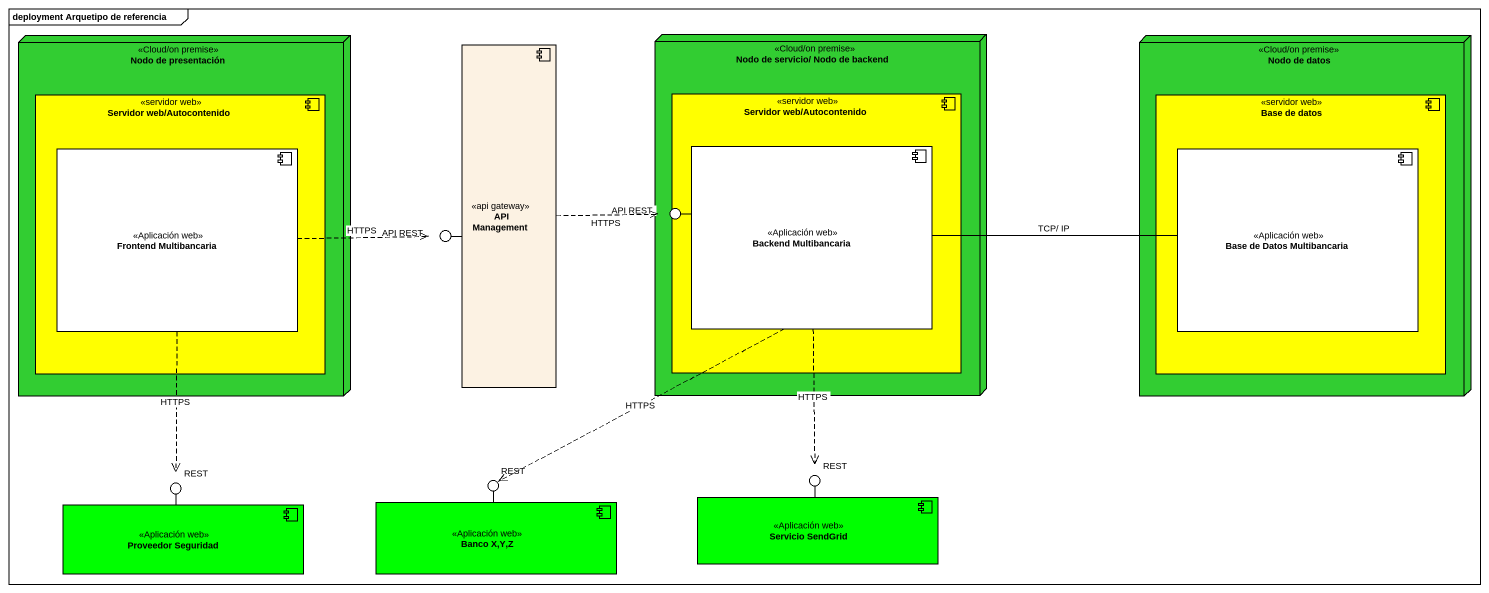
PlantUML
@startuml
mainframe deployment Arquetipo de referencia
node "Nodo de presentación" as Nodo_de_presentación <<Cloud/on premise>> #32CD32 {
  component "Servidor web/Autocontenido" as Servidor_web_Autocontenido <<servidor web>> #FFFF00 {
    component "Frontend Multibancaria" as Frontend_Multibancaria <<Aplicación web>> #FFFFFF
  }
}
component "API Management" as API_Management <<api gateway>>
node "Nodo de servicio/ Nodo de backend" as Nodo_de_servicio_Nodo_de <<Cloud/on premise>> #32CD32 {
  component "Servidor web/Autocontenido" as Servidor_web_Autocontenido_2 <<servidor web>> #FFFF00 {
    component "Backend Multibancaria" as Backend_Multibancaria <<Aplicación web>> #FFFFFF
  }
}
node "Nodo de datos" as Nodo_de_datos <<Cloud/on premise>> #32CD32 {
  component "Base de datos" as Base_de_datos <<servidor web>> #FFFF00 {
    component "Base de Datos Multibancaria" as Base_de_Datos_Multibancaria <<Aplicación web>> #FFFFFF
  }
}
() "API REST" as API_REST
() "API REST" as API_REST_2
() REST
() "REST" as REST_2
() "REST" as REST_3
component "Proveedor Seguridad" as Proveedor_Seguridad <<Aplicación web>> #00FF00
component "Banco X,Y,Z" as Banco_X_Y_Z <<Aplicación web>> #00FF00
component "Servicio SendGrid" as Servicio_SendGrid <<Aplicación web>> #00FF00
Backend_Multibancaria -left- API_REST
API_Management -left- API_REST_2
Proveedor_Seguridad -up- REST
Banco_X_Y_Z -up- REST_2
Servicio_SendGrid -up- REST_3
API_Management .right.> API_REST : HTTPS
Frontend_Multibancaria .right.> API_REST_2 : HTTPS
Frontend_Multibancaria ..> REST : HTTPS
Backend_Multibancaria -right- Base_de_Datos_Multibancaria : TCP/ IP
Backend_Multibancaria ..> REST_2 : HTTPS
Backend_Multibancaria ..> REST_3 : HTTPS
@enduml
